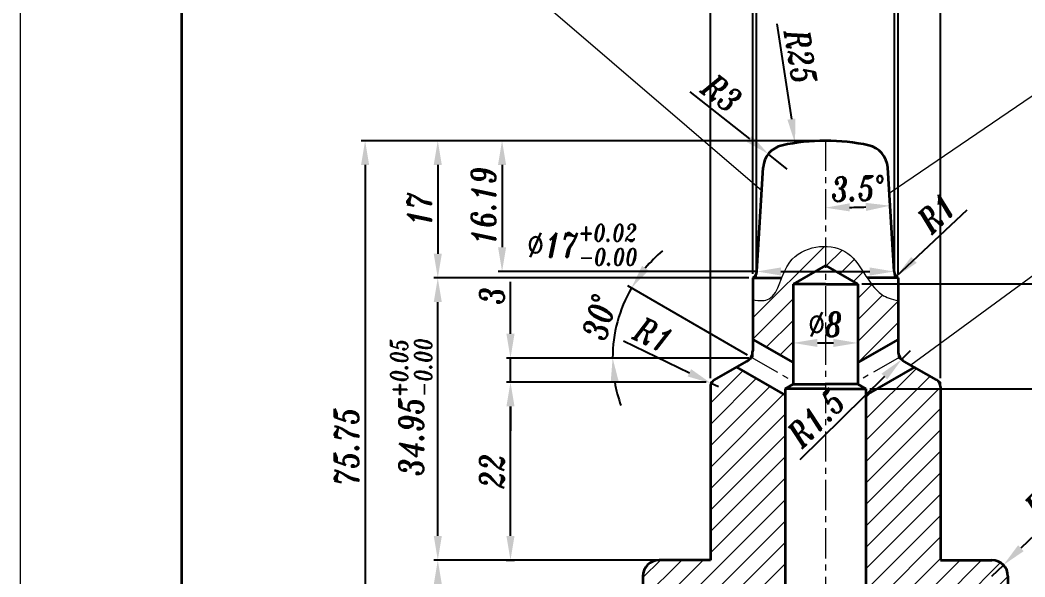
# Model space of a CAD drawing. Extents: x 22 to 232, y 33 to 330.
# Drawn here: x 21.7 to 146.2, y 195.2 to 264.2 of the extents above; entities that cross this region are included whole.
import ezdxf

# ---------------------------------------------------------------- set-up
doc = ezdxf.new("R2010")
doc.units = 0
doc.header["$LTSCALE"] = 3
doc.header["$MEASUREMENT"] = 0
doc.linetypes.add('CENTER', pattern=[2, 1.25, -0.25, 0.25, -0.25])
doc.linetypes.add('HIDDEN', pattern=[0.375, 0.25, -0.125])
doc.layers.get('0').update_dxf_attribs({"linetype": 'CONTINUOUS', "lineweight": 15})
doc.layers.get('DEFPOINTS').update_dxf_attribs({"linetype": 'CONTINUOUS'})
for name, color, linetype, lineweight in [('1', 1, 'CENTER', 15), ('2', 2, 'HIDDEN', 15), ('3', 3, 'CONTINUOUS', 35), ('8', 251, 'CONTINUOUS', 15)]:
    doc.layers.add(name, color=color, linetype=linetype, lineweight=lineweight)
doc.styles.add('ITALICT', font='ITALICT.shx', dxfattribs={"width": 0.8, "height": 3})
doc.styles.get("Standard").update_dxf_attribs({"font": 'isocp.shx', "height": 3})
doc.dimstyles.get("Standard").update_dxf_attribs({"dimtxt": 0.18, "dimasz": 0.18, "dimexe": 0.18, "dimexo": 0.0625, "dimgap": 0.09, "dimtad": 0, "dimtih": 1, "dimtoh": 1, "dimdec": 4, "dimzin": 0, "dimdsep": 46, "dimtxsty": 'Standard', "dimcen": 0.09, "dimadec": 0, "dimazin": 0, "dimtfac": 1, "dimtdec": 4, "dimtofl": 0, "dimtmove": 0, "dimatfit": 3, "dimfxl": 1, "dimtolj": 1, "dimtzin": 0, "dimarcsym": 0})

# ---------------------------------------------------------------- blocks, each defined once
blk = doc.blocks.new('*D19')
at = {"color": 0, "lineweight": -2, "transparency": 16777216}
for p, q in [((107.2, 219.84), (107.2, 284.71)), ((110.2, 284.21), (132.7, 284.21)), ((135.7, 219.84), (135.7, 284.71))]:
    blk.add_line(p, q, dxfattribs=at)
at = {"color": 0, "transparency": 16777216}
for points in [[(110.2, 284.71), (110.2, 283.71), (107.2, 284.21)], [(132.7, 283.71), (132.7, 284.71), (135.7, 284.21)]]:
    blk.add_solid(points, dxfattribs=at)
at = {"layer": 'DEFPOINTS', "color": 0, "transparency": 16777216}
for p in [(135.7, 284.21), (107.2, 219.34), (135.7, 219.34)]:
    blk.add_point(p, dxfattribs=at)
at = {"color": 0, "transparency": 16777216, "insert": (121.45, 287.49), "char_height": 3, "attachment_point": 5, "style": 'ITALICT'}
blk.add_mtext('\\A1;%%C28.5{}{\\H0.71x;\\C3;\\S+0.00^ -0.03;}', dxfattribs=at)
blk = doc.blocks.new('*D15')
at = {"color": 0, "lineweight": -2, "transparency": 16777216}
for p, q in [((100.35, 197.31), (72.95, 197.31)), ((73.45, 194.31), (73.45, 176.51)), ((103.45, 173.51), (72.95, 173.51))]:
    blk.add_line(p, q, dxfattribs=at)
at = {"color": 0, "transparency": 16777216}
for points in [[(72.95, 194.31), (73.95, 194.31), (73.45, 197.31)], [(72.95, 176.51), (73.95, 176.51), (73.45, 173.51)]]:
    blk.add_solid(points, dxfattribs=at)
at = {"layer": 'DEFPOINTS', "color": 0, "transparency": 16777216}
for p in [(100.85, 197.31), (73.45, 173.51), (103.95, 173.51)]:
    blk.add_point(p, dxfattribs=at)
at = {"color": 0, "transparency": 16777216, "insert": (70.16, 185.41), "char_height": 3, "attachment_point": 5, "rotation": 90, "style": 'ITALICT'}
blk.add_mtext('\\A1;23.8{}{\\H0.71x;\\C3;\\S+0.00^ -0.05;}', dxfattribs=at)
blk = doc.blocks.new('*D7')
at = {"color": 0, "lineweight": -2, "transparency": 16777216}
for p, q in [((106.7, 219.34), (81.95, 219.34)), ((82.45, 200.31), (82.45, 216.34)), ((81.91, 197.31), (82.95, 197.31))]:
    blk.add_line(p, q, dxfattribs=at)
at = {"color": 0, "transparency": 16777216}
for points in [[(81.95, 216.34), (82.95, 216.34), (82.45, 219.34)], [(81.95, 200.31), (82.95, 200.31), (82.45, 197.31)]]:
    blk.add_solid(points, dxfattribs=at)
at = {"layer": 'DEFPOINTS', "color": 0, "transparency": 16777216}
for p in [(82.45, 219.34), (107.2, 219.34), (81.41, 197.31)]:
    blk.add_point(p, dxfattribs=at)
at = {"color": 0, "transparency": 16777216, "insert": (80.15, 208.33), "char_height": 3, "attachment_point": 5, "rotation": 90, "style": 'ITALICT'}
blk.add_mtext('\\A1;22', dxfattribs=at)
blk = doc.blocks.new('*D10')
at = {"color": 0, "lineweight": -2, "transparency": 16777216}
for p, q in [((126.95, 218.51), (169.15, 218.51)), ((168.65, 176.51), (168.65, 215.51)), ((139.52, 173.51), (169.15, 173.51))]:
    blk.add_line(p, q, dxfattribs=at)
at = {"color": 0, "transparency": 16777216}
for points in [[(168.15, 215.51), (169.15, 215.51), (168.65, 218.51)], [(168.15, 176.51), (169.15, 176.51), (168.65, 173.51)]]:
    blk.add_solid(points, dxfattribs=at)
at = {"layer": 'DEFPOINTS', "color": 0, "transparency": 16777216}
for p in [(126.45, 218.51), (168.65, 218.51), (139.02, 173.51)]:
    blk.add_point(p, dxfattribs=at)
at = {"color": 0, "transparency": 16777216, "insert": (166.35, 196.01), "char_height": 3, "attachment_point": 5, "rotation": 90, "style": 'ITALICT'}
blk.add_mtext('\\A1;45', dxfattribs=at)
blk = doc.blocks.new('*D9')
at = {"color": 0, "lineweight": -2, "transparency": 16777216}
for p, q in [((152.42, 205.3), (145.65, 198.78)), ((142.05, 195.31), (143.49, 196.7))]:
    blk.add_line(p, q, dxfattribs=at)
at = {"color": 0, "transparency": 16777216}
blk.add_solid([(145.31, 199.14), (146, 198.42), (143.49, 196.7)], dxfattribs=at)
at = {"layer": 'DEFPOINTS', "color": 0, "transparency": 16777216}
for p in [(143.49, 196.7), (142.05, 195.31)]:
    blk.add_point(p, dxfattribs=at)
at = {"color": 0, "transparency": 16777216, "insert": (148.52, 204.74), "char_height": 3, "attachment_point": 5, "rotation": 43.96, "style": 'ITALICT'}
blk.add_mtext('\\A1;R2', dxfattribs=at)
blk = doc.blocks.new('*D1')
at = {"color": 0, "lineweight": -2, "transparency": 16777216}
for p, q in [((111.95, 232.26), (72.95, 232.26)), ((73.45, 200.31), (73.45, 229.26)), ((100.35, 197.31), (72.95, 197.31))]:
    blk.add_line(p, q, dxfattribs=at)
at = {"color": 0, "transparency": 16777216}
for points in [[(73.95, 229.26), (72.95, 229.26), (73.45, 232.26)], [(72.95, 200.31), (73.95, 200.31), (73.45, 197.31)]]:
    blk.add_solid(points, dxfattribs=at)
at = {"layer": 'DEFPOINTS', "color": 0, "transparency": 16777216}
for p in [(73.45, 232.26), (112.45, 232.26), (100.85, 197.31)]:
    blk.add_point(p, dxfattribs=at)
at = {"color": 0, "transparency": 16777216, "insert": (70.16, 216.28), "char_height": 3, "attachment_point": 5, "rotation": 90, "style": 'ITALICT'}
blk.add_mtext('\\A1;34.95{}{\\H0.71x;\\C3;\\S+0.05^ -0.00;}', dxfattribs=at)
blk = doc.blocks.new('*D6')
at = {"color": 0, "lineweight": -2, "transparency": 16777216}
for p, q in [((125.95, 231.51), (178.15, 231.51)), ((177.65, 176.51), (177.65, 228.51)), ((139.45, 173.51), (178.15, 173.51))]:
    blk.add_line(p, q, dxfattribs=at)
at = {"color": 0, "transparency": 16777216}
for points in [[(177.15, 228.51), (178.15, 228.51), (177.65, 231.51)], [(177.15, 176.51), (178.15, 176.51), (177.65, 173.51)]]:
    blk.add_solid(points, dxfattribs=at)
at = {"layer": 'DEFPOINTS', "color": 0, "transparency": 16777216}
for p in [(125.45, 231.51), (177.65, 231.51), (138.95, 173.51)]:
    blk.add_point(p, dxfattribs=at)
at = {"color": 0, "transparency": 16777216, "insert": (175.35, 201.01), "char_height": 3, "attachment_point": 5, "rotation": 90, "style": 'ITALICT'}
blk.add_mtext('\\A1;58', dxfattribs=at)
blk = doc.blocks.new('*D11')
at = {"color": 0, "lineweight": -2, "transparency": 16777216}
blk.add_line((120.45, 224.21), (122.45, 224.21), dxfattribs=at)
at = {"color": 0, "transparency": 16777216}
for points in [[(120.45, 224.71), (120.45, 223.71), (117.45, 224.21)], [(122.45, 224.71), (122.45, 223.71), (125.45, 224.21)]]:
    blk.add_solid(points, dxfattribs=at)
at = {"layer": 'DEFPOINTS', "color": 0, "transparency": 16777216}
for p in [(117.45, 224.21), (125.45, 224.21), (125.45, 224.21)]:
    blk.add_point(p, dxfattribs=at)
at = {"color": 0, "transparency": 16777216, "insert": (121.45, 226.51), "char_height": 3, "attachment_point": 5, "style": 'ITALICT'}
blk.add_mtext('\\A1;%%c8', dxfattribs=at)
blk = doc.blocks.new('*D20')
at = {"color": 0, "lineweight": -2, "transparency": 16777216}
for p, q in [((112.45, 232.76), (112.45, 275.71)), ((115.45, 275.21), (127.45, 275.21)), ((130.45, 232.76), (130.45, 275.71))]:
    blk.add_line(p, q, dxfattribs=at)
at = {"color": 0, "transparency": 16777216}
for points in [[(115.45, 275.71), (115.45, 274.71), (112.45, 275.21)], [(127.45, 274.71), (127.45, 275.71), (130.45, 275.21)]]:
    blk.add_solid(points, dxfattribs=at)
at = {"layer": 'DEFPOINTS', "color": 0, "transparency": 16777216}
for p in [(130.45, 275.21), (112.45, 232.26), (130.45, 232.26)]:
    blk.add_point(p, dxfattribs=at)
at = {"color": 0, "transparency": 16777216, "insert": (121.33, 278.49), "char_height": 3, "attachment_point": 5, "style": 'ITALICT'}
blk.add_mtext('\\A1;%%c18{}{\\H0.71x;\\C3;\\S+0.02^ -0.00;}', dxfattribs=at)
blk = doc.blocks.new('*D21')
at = {"color": 0, "lineweight": -2, "transparency": 16777216}
for p, q in [((120.95, 249.26), (72.95, 249.26)), ((73.45, 246.26), (73.45, 235.26)), ((111.95, 232.26), (72.95, 232.26))]:
    blk.add_line(p, q, dxfattribs=at)
at = {"color": 0, "transparency": 16777216}
for points in [[(73.95, 246.26), (72.95, 246.26), (73.45, 249.26)], [(72.95, 235.26), (73.95, 235.26), (73.45, 232.26)]]:
    blk.add_solid(points, dxfattribs=at)
at = {"layer": 'DEFPOINTS', "color": 0, "transparency": 16777216}
for p in [(121.45, 249.26), (73.45, 232.26), (112.45, 232.26)]:
    blk.add_point(p, dxfattribs=at)
at = {"color": 0, "transparency": 16777216, "insert": (71.15, 240.76), "char_height": 3, "attachment_point": 5, "rotation": 90, "style": 'ITALICT'}
blk.add_mtext('\\A1;17', dxfattribs=at)
blk = doc.blocks.new('*D22')
at = {"color": 0, "lineweight": -2, "transparency": 16777216}
for p, q in [((120.95, 249.26), (63.95, 249.26)), ((64.45, 246.26), (64.45, 176.51)), ((103.45, 173.51), (63.95, 173.51))]:
    blk.add_line(p, q, dxfattribs=at)
at = {"color": 0, "transparency": 16777216}
for points in [[(64.95, 246.26), (63.95, 246.26), (64.45, 249.26)], [(63.95, 176.51), (64.95, 176.51), (64.45, 173.51)]]:
    blk.add_solid(points, dxfattribs=at)
at = {"layer": 'DEFPOINTS', "color": 0, "transparency": 16777216}
for p in [(121.45, 249.26), (64.45, 173.51), (103.95, 173.51)]:
    blk.add_point(p, dxfattribs=at)
at = {"color": 0, "transparency": 16777216, "insert": (62.15, 211.38), "char_height": 3, "attachment_point": 5, "rotation": 90, "style": 'ITALICT'}
blk.add_mtext('\\A1;75.75', dxfattribs=at)
blk = doc.blocks.new('*D23')
at = {"color": 0, "lineweight": -2, "transparency": 16777216}
for p, q in [((112.9, 232.76), (112.9, 266.71)), ((130, 232.76), (130, 266.71)), ((115.9, 266.21), (127, 266.21))]:
    blk.add_line(p, q, dxfattribs=at)
at = {"color": 0, "transparency": 16777216}
for points in [[(115.9, 266.71), (115.9, 265.71), (112.9, 266.21)], [(127, 265.71), (127, 266.71), (130, 266.21)]]:
    blk.add_solid(points, dxfattribs=at)
at = {"layer": 'DEFPOINTS', "color": 0, "transparency": 16777216}
for p in [(130, 266.21), (112.9, 232.26), (130, 232.26)]:
    blk.add_point(p, dxfattribs=at)
at = {"color": 0, "transparency": 16777216, "insert": (121.45, 269.49), "char_height": 3, "attachment_point": 5, "style": 'ITALICT'}
blk.add_mtext('\\A1;%%c17.1{}{\\H0.71x;\\C3;\\S+0.02^ -0.00;}', dxfattribs=at)
blk = doc.blocks.new('*D89')
at = {"color": 0, "lineweight": -2, "transparency": 16777216}
for p, q in [((82.45, 225.34), (82.45, 231.77)), ((111.7, 222.34), (81.95, 222.34)), ((82.45, 219.34), (82.45, 222.34)), ((106.7, 219.34), (81.95, 219.34)), ((82.45, 216.34), (82.45, 213.34))]:
    blk.add_line(p, q, dxfattribs=at)
at = {"color": 0, "transparency": 16777216}
for points in [[(81.95, 225.34), (82.95, 225.34), (82.45, 222.34)], [(82.95, 216.34), (81.95, 216.34), (82.45, 219.34)]]:
    blk.add_solid(points, dxfattribs=at)
at = {"layer": 'DEFPOINTS', "color": 0, "transparency": 16777216}
for p in [(82.45, 222.34), (112.2, 222.34), (107.2, 219.34)]:
    blk.add_point(p, dxfattribs=at)
at = {"color": 0, "transparency": 16777216, "insert": (80.15, 230.06), "char_height": 3, "attachment_point": 5, "rotation": 90, "style": 'ITALICT'}
blk.add_mtext('\\A1;3', dxfattribs=at)
blk = doc.blocks.new('*D90')
at = {"color": 0, "lineweight": -2, "transparency": 16777216}
for p, q in [((120.95, 249.26), (80.91, 249.26)), ((81.41, 246.26), (81.41, 236.06)), ((112.2, 233.06), (80.91, 233.06))]:
    blk.add_line(p, q, dxfattribs=at)
at = {"color": 0, "transparency": 16777216}
for points in [[(81.91, 246.26), (80.91, 246.26), (81.41, 249.26)], [(80.91, 236.06), (81.91, 236.06), (81.41, 233.06)]]:
    blk.add_solid(points, dxfattribs=at)
at = {"layer": 'DEFPOINTS', "color": 0, "transparency": 16777216}
for p in [(121.45, 249.26), (81.41, 233.06), (112.7, 233.06)]:
    blk.add_point(p, dxfattribs=at)
at = {"color": 0, "transparency": 16777216, "insert": (79.11, 241.16), "char_height": 3, "attachment_point": 5, "rotation": 90, "style": 'ITALICT'}
blk.add_mtext('\\A1;16.19', dxfattribs=at)
blk = doc.blocks.new('*D91')
at = {"color": 0, "lineweight": -2, "transparency": 16777216}
for p, q in [((112.95, 233.06), (83.28, 233.06)), ((112.95, 233.56), (112.95, 233.56)), ((115.95, 233.06), (126.95, 233.06)), ((129.95, 233.56), (129.95, 233.56))]:
    blk.add_line(p, q, dxfattribs=at)
at = {"color": 0, "transparency": 16777216}
for points in [[(115.95, 233.56), (115.95, 232.56), (112.95, 233.06)], [(126.95, 232.56), (126.95, 233.56), (129.95, 233.06)]]:
    blk.add_solid(points, dxfattribs=at)
at = {"layer": 'DEFPOINTS', "color": 0, "transparency": 16777216}
for p in [(112.95, 233.06), (129.95, 233.06), (129.95, 233.06)]:
    blk.add_point(p, dxfattribs=at)
at = {"color": 0, "transparency": 16777216, "insert": (91.37, 236.35), "char_height": 3, "attachment_point": 5, "style": 'ITALICT'}
blk.add_mtext('\\A1;%%C17\\C3;\\H0.71x;\\S+0.02^ -0.00;', dxfattribs=at)
blk = doc.blocks.new('*D134')
at = {"color": 0, "lineweight": -2, "transparency": 16777216}
for p, q in [((96.45, 224.45), (104.6, 220.51)), ((108.2, 218.76), (107.3, 219.2))]:
    blk.add_line(p, q, dxfattribs=at)
at = {"color": 0, "transparency": 16777216}
blk.add_solid([(104.38, 220.06), (104.82, 220.96), (107.3, 219.2)], dxfattribs=at)
at = {"layer": 'DEFPOINTS', "color": 0, "transparency": 16777216}
for p in [(107.3, 219.2), (108.2, 218.76)]:
    blk.add_point(p, dxfattribs=at)
at = {"color": 0, "transparency": 16777216, "insert": (100.18, 225.2), "char_height": 3, "attachment_point": 5, "rotation": 334.1823, "style": 'ITALICT'}
blk.add_mtext('\\A1;R1', dxfattribs=at)
blk = doc.blocks.new('*D135')
at = {"color": 0, "lineweight": -2, "transparency": 16777216}
for p, q in [((111.82, 222.71), (96.99, 231.27)), ((111.95, 222.34), (94.6, 222.34))]:
    blk.add_line(p, q, dxfattribs=at)
for start, end in [(130.1612, 140.0806), (150, 180), (189.9194, 199.8388)]:
    blk.add_arc((112.45, 222.34), 17.35, start, end, dxfattribs=at)
at = {"color": 0, "transparency": 16777216}
for points in [[(98.74, 233.76), (99.56, 233.19), (97.43, 231.02)], [(95.86, 219.4), (94.86, 219.31), (95.1, 222.34)]]:
    blk.add_solid(points, dxfattribs=at)
at = {"layer": 'DEFPOINTS', "color": 0, "transparency": 16777216}
for p in [(96.15, 228.28), (112.25, 222.46), (112.45, 222.34), (112.58, 222.34), (117.45, 219.46)]:
    blk.add_point(p, dxfattribs=at)
at = {"color": 0, "transparency": 16777216, "insert": (93.47, 227.43), "char_height": 3, "attachment_point": 5, "rotation": 75, "style": 'ITALICT'}
blk.add_mtext('\\A1;30%%d', dxfattribs=at)
blk = doc.blocks.new('*D136')
at = {"color": 0, "lineweight": -2, "transparency": 16777216}
for p, q in [((131.95, 223.22), (130.89, 222.16)), ((128.75, 220.05), (118.3, 209.75))]:
    blk.add_line(p, q, dxfattribs=at)
at = {"color": 0, "transparency": 16777216}
blk.add_solid([(129.1, 219.7), (128.4, 220.41), (130.89, 222.16)], dxfattribs=at)
at = {"layer": 'DEFPOINTS', "color": 0, "transparency": 16777216}
for p in [(131.95, 223.22), (130.89, 222.16)]:
    blk.add_point(p, dxfattribs=at)
at = {"color": 0, "transparency": 16777216, "insert": (120.31, 214.96), "char_height": 3, "attachment_point": 5, "rotation": 44.6099, "style": 'ITALICT'}
blk.add_mtext('\\A1;R1.5', dxfattribs=at)
blk = doc.blocks.new('*D137')
at = {"color": 0, "lineweight": -2, "transparency": 16777216}
for p, q in [((104.68, 255.33), (112.04, 249.48)), ((116.73, 245.74), (114.39, 247.61))]:
    blk.add_line(p, q, dxfattribs=at)
at = {"color": 0, "transparency": 16777216}
blk.add_solid([(111.73, 249.09), (112.35, 249.87), (114.39, 247.61)], dxfattribs=at)
at = {"layer": 'DEFPOINTS', "color": 0, "transparency": 16777216}
for p in [(114.39, 247.61), (116.73, 245.74)]:
    blk.add_point(p, dxfattribs=at)
at = {"color": 0, "transparency": 16777216, "insert": (108.62, 255.14), "char_height": 3, "attachment_point": 5, "rotation": 321.5046, "style": 'ITALICT'}
blk.add_mtext('\\A1;R3', dxfattribs=at)
blk = doc.blocks.new('*D138')
at = {"color": 0, "lineweight": -2, "transparency": 16777216}
blk.add_arc((121.45, 372.05), 131.09, 271.3113, 272.1887, dxfattribs=at)
at = {"color": 0, "transparency": 16777216}
for points in [[(124.45, 241.5), (124.46, 240.5), (121.45, 240.96)], [(126.48, 240.56), (126.43, 241.56), (129.46, 241.21)]]:
    blk.add_solid(points, dxfattribs=at)
at = {"layer": 'DEFPOINTS', "color": 0, "transparency": 16777216}
for p in [(121.45, 249.26), (129.17, 245.93), (124.12, 240.99), (129.95, 233.06), (121.45, 173.51)]:
    blk.add_point(p, dxfattribs=at)
at = {"color": 0, "transparency": 16777216, "insert": (125.51, 243.33), "char_height": 3, "attachment_point": 5, "rotation": 1.8072, "style": 'ITALICT'}
blk.add_mtext('\\A1;3.5%%d', dxfattribs=at)
blk = doc.blocks.new('*D139')
at = {"color": 0, "lineweight": -2, "transparency": 16777216}
blk.add_line((115.44, 263.72), (117.24, 251.94), dxfattribs=at)
at = {"color": 0, "transparency": 16777216}
blk.add_solid([(116.74, 251.86), (117.73, 252.01), (117.69, 248.97)], dxfattribs=at)
at = {"layer": 'DEFPOINTS', "color": 0, "transparency": 16777216}
for p in [(117.69, 248.97), (121.45, 224.26)]:
    blk.add_point(p, dxfattribs=at)
at = {"color": 0, "transparency": 16777216, "insert": (118.39, 259.66), "char_height": 3, "attachment_point": 5, "rotation": 278.6605, "style": 'ITALICT'}
blk.add_mtext('\\A1;R25', dxfattribs=at)
blk = doc.blocks.new('*D140')
at = {"color": 0, "lineweight": -2, "transparency": 16777216}
blk.add_line((130.22, 232.44), (139.02, 240.68), dxfattribs=at)
at = {"color": 0, "transparency": 16777216}
blk.add_solid([(132.07, 234.86), (132.75, 234.13), (130.22, 232.44)], dxfattribs=at)
at = {"layer": 'DEFPOINTS', "color": 0, "transparency": 16777216}
for p in [(130.95, 233.12), (130.22, 232.44)]:
    blk.add_point(p, dxfattribs=at)
at = {"color": 0, "transparency": 16777216, "insert": (135.24, 240.29), "char_height": 3, "attachment_point": 5, "rotation": 43.115, "style": 'ITALICT'}
blk.add_mtext('\\A1;R1', dxfattribs=at)

msp = doc.modelspace()

# ---------------------------------------------------------------- hatches: boundary and pattern name
at = {"layer": '8'}
h = msp.add_hatch(dxfattribs=at)
h.set_pattern_fill('ANSI31', color=256, scale=15)
h.set_pattern_definition([(45, (-369.4144, 0), (-1.325825, 1.325825), [])])
h.paths.add_polyline_path([(116.453, 217.726), (110.443, 221.196), (107.707, 219.633, 0.2691426), (107.203, 218.764), (107.203, 197.307), (100.853, 197.307, 0.4142136), (98.853, 195.307), (98.853, 189.507, 0.4142136), (99.853, 188.507), (107.203, 188.507), (107.203, 183.007), (103.953, 183.007, 0.4142136), (102.953, 182.007), (102.953, 174.507, 0.4142136), (103.953, 173.507), (110.703, 173.507), (110.703, 181.507), (116.453, 181.507)])
h.paths.add_polyline_path([(114.615, 213.556), (121.784, 220.629), (125.998, 216.358), (118.828, 209.285)], flags=9)
h.paths.add_polyline_path([(126.453, 181.507), (132.203, 181.507), (132.203, 173.507), (138.953, 173.507, 0.4142136), (139.953, 174.507), (139.953, 178.752), (139.953, 182.007, 0.4142136), (138.953, 183.007), (135.703, 183.007), (135.703, 188.507), (143.053, 188.507, 0.4142136), (144.053, 189.507), (144.053, 195.307, 0.4142136), (142.053, 197.307), (135.703, 197.307), (135.703, 218.764, 0.2691426), (135.199, 219.633), (132.463, 221.196), (126.453, 217.726)])
edge = h.paths.add_edge_path()
edge.add_line((117.453, 231.507), (121.453, 233.816))
edge.add_line((121.453, 233.816), (121.453, 236.174))
edge.add_spline(control_points=[(121.453, 236.174), (119.799, 236.206), (117.273, 235.251), (116.317, 232.945), (116.052, 232.257)], knot_values=[6.5383478, 6.5383478, 6.5383478, 6.5383478, 11.0843239, 13.0876919, 13.0876919, 13.0876919, 13.0876919], degree=3, periodic=0)
edge.add_spline(control_points=[(116.052, 232.257), (115.626, 231.151), (115.043, 229.412), (113.315, 229.406), (112.453, 229.537)], knot_values=[1.255048, 1.255048, 1.255048, 1.255048, 4.4748882, 6.5383478, 6.5383478, 6.5383478, 6.5383478], degree=3, periodic=0)
edge.add_line((112.453, 229.537), (112.453, 224.654))
edge.add_line((112.453, 224.654), (117.453, 221.767))
edge.add_line((117.453, 221.767), (117.453, 231.507))
edge = h.paths.add_edge_path()
edge.add_line((125.453, 221.767), (130.453, 224.654))
edge.add_line((130.453, 224.654), (130.453, 229.454))
edge.add_spline(control_points=[(130.453, 229.454), (129.635, 229.609), (128.13, 230.111), (127.16, 231.444), (126.629, 232.257)], knot_values=[19.7062093, 19.7062093, 19.7062093, 19.7062093, 21.8276237, 24.6403942, 24.6403942, 24.6403942, 24.6403942], degree=3, periodic=0)
edge.add_spline(control_points=[(126.629, 232.257), (125.827, 233.482), (124.651, 235.581), (122.318, 236.157), (121.453, 236.174)], knot_values=[13.0876919, 13.0876919, 13.0876919, 13.0876919, 17.3305218, 19.7062093, 19.7062093, 19.7062093, 19.7062093], degree=3, periodic=0)
edge.add_line((121.453, 236.174), (121.453, 233.816))
edge.add_line((121.453, 233.816), (125.453, 231.507))
edge.add_line((125.453, 231.507), (125.453, 221.767))

# ---------------------------------------------------------------- linework, layer by layer
for p, q in [((21.726, 330), (21.726, 33)), ((76.982, 274.535), (113.565, 243.08)), ((129.361, 242.76), (154.122, 259.64)), ((161.508, 243.102), (132.022, 221.448))]:
    msp.add_line(p, q)
msp.add_open_spline([(112.453, 229.537), (113.315, 229.406), (115.699, 229.415), (116.097, 235.859), (125.173, 237.222), (126.836, 230.543), (129.635, 229.609), (130.453, 229.454)], degree=3, knots=[1.255048, 1.255048, 1.255048, 1.255048, 3.3185077, 8.5417159, 15.4633795, 22.5189797, 24.6403942, 24.6403942, 24.6403942, 24.6403942])
at = {"layer": '1'}
for p, q in [((121.453, 249.257), (121.453, 173.507)), ((112.25, 222.462), (117.453, 219.458)), ((130.656, 222.462), (125.453, 219.458))]:
    msp.add_line(p, q, dxfattribs=at)
at = {"layer": '2'}
for p, q in [((112.903, 232.257), (112.952, 233.062)), ((130.003, 232.257), (129.954, 233.062)), ((112.453, 223.215), (112.453, 222.345)), ((130.453, 223.215), (130.453, 222.345)), ((111.697, 221.913), (112.453, 222.345)), ((131.209, 221.913), (130.453, 222.345)), ((107.203, 219.345), (107.707, 219.633)), ((107.203, 219.345), (107.203, 218.764)), ((135.703, 219.345), (135.199, 219.633)), ((135.703, 219.345), (135.703, 218.764))]:
    msp.add_line(p, q, dxfattribs=at)
at = {"layer": '3'}
for p, q in [((41.726, 325), (41.726, 38)), ((112.952, 233.062), (113.739, 245.928)), ((129.954, 233.062), (129.167, 245.928)), ((121.453, 233.816), (117.453, 231.507)), ((121.453, 233.816), (125.453, 231.507)), ((112.453, 232.257), (112.453, 223.215)), ((112.453, 232.257), (116.052, 232.257)), ((121.453, 231.507), (117.453, 231.507)), ((117.453, 231.507), (117.453, 219.084)), ((121.453, 231.507), (125.453, 231.507)), ((125.453, 231.507), (125.453, 219.084)), ((130.453, 232.257), (126.629, 232.257)), ((130.453, 232.257), (130.453, 223.215)), ((112.453, 224.654), (117.453, 221.767)), ((130.453, 224.654), (125.453, 221.767)), ((107.707, 219.633), (111.697, 221.913)), ((135.199, 219.633), (131.209, 221.913)), ((110.443, 221.196), (116.453, 217.726)), ((132.463, 221.196), (126.453, 217.726)), ((116.453, 218.507), (117.453, 219.084)), ((117.453, 219.084), (121.453, 219.084)), ((125.453, 219.084), (121.453, 219.084)), ((126.453, 218.507), (125.453, 219.084)), ((107.203, 218.764), (107.203, 197.307)), ((121.453, 218.507), (116.453, 218.507)), ((116.453, 218.507), (116.453, 181.507)), ((121.453, 218.507), (126.453, 218.507)), ((126.453, 218.507), (126.453, 181.507)), ((135.703, 218.764), (135.703, 197.307)), ((107.203, 197.307), (100.853, 197.307)), ((135.703, 197.307), (142.053, 197.307)), ((98.853, 195.307), (98.853, 189.507)), ((144.053, 195.307), (144.053, 189.507))]:
    msp.add_line(p, q, dxfattribs=at)
for centre, radius, start, end in [((121.453, 224.257), 25, 90, 102.38738), ((121.453, 224.257), 25, 77.61262, 90), ((116.734, 245.745), 3, 102.38738, 176.5), ((126.172, 245.745), 3, 3.5, 77.61262), ((111.954, 233.123), 1, 299.92461, 356.5), ((130.952, 233.123), 1, 183.5, 240.07539), ((110.953, 223.215), 1.5, 299.74488, 0), ((131.953, 223.215), 1.5, 180, 240.25512), ((108.203, 218.764), 1, 119.74488, 180), ((134.703, 218.764), 1, 0, 60.25512), ((100.853, 195.307), 2, 90, 180), ((142.053, 195.307), 2, 0, 90)]:
    msp.add_arc(centre, radius, start, end, dxfattribs=at)

# ---------------------------------------------------------------- dimensions: what is measured, and where the dimension line sits
for base, p1, p2, text, override, picture, middle in [((135.703, 284.207), (107.203, 219.345), (135.703, 219.345), '%%C<>{}{\\H0.71x;\\C3;\\S+0.00^ -0.03;}', {"dimtxt": 3, "dimasz": 3, "dimexe": 0.5, "dimexo": 0.5, "dimgap": 0.8, "dimtad": 1, "dimtih": 0, "dimtoh": 0, "dimdec": 2, "dimzin": 8, "dimtxsty": 'ITALICT', "dimcen": 0, "dimtp": 0, "dimtm": 0.03, "dimtdec": 2, "dimtofl": 1, "dimtmove": 0, "dimtvp": 13.888889, "dimtzin": 0}, '*D19', (121.453, 284.207)), ((130.453, 275.207), (112.453, 232.257), (130.453, 232.257), '%%c<>{}{\\H0.71x;\\C3;\\S+0.02^ -0.00;}', {"dimtxt": 3, "dimasz": 3, "dimexe": 0.5, "dimexo": 0.5, "dimgap": 0.8, "dimtad": 1, "dimtih": 0, "dimtoh": 0, "dimdec": 2, "dimzin": 8, "dimtxsty": 'ITALICT', "dimcen": 0, "dimtp": 0.02, "dimtm": 0, "dimtdec": 2, "dimtofl": 1, "dimtmove": 0, "dimtvp": 13.888889, "dimtzin": 0}, '*D20', (121.328, 275.207)), ((130.003, 266.207), (112.903, 232.257), (130.003, 232.257), '%%c<>{}{\\H0.71x;\\C3;\\S+0.02^ -0.00;}', {"dimtxt": 3, "dimasz": 3, "dimexe": 0.5, "dimexo": 0.5, "dimgap": 0.8, "dimtad": 1, "dimtih": 0, "dimtoh": 0, "dimdec": 2, "dimzin": 8, "dimtxsty": 'ITALICT', "dimcen": 0, "dimtp": 0.02, "dimtm": 0, "dimtdec": 2, "dimtofl": 1, "dimtmove": 0, "dimtvp": 13.888889, "dimtzin": 0}, '*D23', (121.453, 266.207)), ((129.954, 233.062), (112.952, 233.062), (129.954, 233.062), '<>\\C3;\\H0.71x;\\S+0.02^ -0.00;', {"dimtxt": 3, "dimasz": 3, "dimexe": 0.5, "dimexo": 0.5, "dimgap": 0.8, "dimtad": 1, "dimtih": 0, "dimtoh": 0, "dimdec": 2, "dimzin": 8, "dimpost": '%%C<>', "dimtxsty": 'ITALICT', "dimcen": 0, "dimtp": 0.02, "dimtofl": 1, "dimtvp": 13.888889}, '*D91', (91.367, 233.062)), ((125.453, 224.205), (117.453, 224.205), (125.453, 224.205), '%%c<>', {"dimtxt": 3, "dimasz": 3, "dimexe": 0.5, "dimexo": 0.5, "dimgap": 0.8, "dimtad": 1, "dimtih": 0, "dimtoh": 0, "dimdec": 2, "dimzin": 8, "dimtxsty": 'ITALICT', "dimcen": 0, "dimtdec": 2, "dimtofl": 1, "dimtvp": 13.888889, "dimtzin": 8}, '*D11', (121.453, 224.205))]:
    dim = msp.add_linear_dim(base=base, p1=p1, p2=p2, text=text, dimstyle='Standard', override=override)
    dim.commit()
    dim.dimension.update_dxf_attribs({"geometry": picture, "text_midpoint": middle, "dimtype": 160})
for center, mpoint, override, picture, middle in [((121.453, 224.257), (117.689, 248.972), {"dimtxt": 3, "dimasz": 3, "dimexe": 0.5, "dimexo": 0.5, "dimgap": 0.8, "dimtad": 1, "dimtih": 0, "dimtoh": 0, "dimdec": 2, "dimzin": 8, "dimtxsty": 'ITALICT', "dimcen": 0, "dimadec": 1, "dimazin": 2, "dimtdec": 2, "dimtvp": 13.888889, "dimtzin": 8}, '*D139', (118.388, 259.656)), ((116.734, 245.745), (114.386, 247.612), {"dimtxt": 3, "dimasz": 3, "dimexe": 0.5, "dimexo": 0.5, "dimgap": 0.8, "dimtad": 1, "dimtih": 0, "dimtoh": 0, "dimdec": 2, "dimzin": 8, "dimtxsty": 'ITALICT', "dimcen": 0, "dimadec": 1, "dimazin": 2, "dimtdec": 2, "dimtofl": 1, "dimtvp": 13.888889, "dimtzin": 8}, '*D137', (108.617, 255.139)), ((108.203, 218.764), (107.303, 219.2), {"dimtxt": 3, "dimasz": 3, "dimexe": 0.5, "dimexo": 0.5, "dimgap": 0.8, "dimtad": 1, "dimtih": 0, "dimtoh": 0, "dimdec": 2, "dimzin": 8, "dimtxsty": 'ITALICT', "dimcen": 0, "dimadec": 1, "dimazin": 2, "dimtdec": 2, "dimtofl": 1, "dimtvp": 13.888889, "dimtzin": 8}, '*D134', (100.177, 225.202))]:
    dim = msp.add_radius_dim(center=center, mpoint=mpoint, dimstyle='Standard', override=override)
    dim.commit()
    dim.dimension.update_dxf_attribs({"geometry": picture, "text_midpoint": middle})
for base, p1, p2, override, picture, middle in [((64.447, 173.507), (121.453, 249.257), (103.953, 173.507), {"dimtxt": 3, "dimasz": 3, "dimexe": 0.5, "dimexo": 0.5, "dimgap": 0.8, "dimtad": 1, "dimtih": 0, "dimtoh": 0, "dimdec": 2, "dimzin": 8, "dimtxsty": 'ITALICT', "dimcen": 0, "dimtdec": 2, "dimtofl": 1, "dimtmove": 0, "dimtvp": 13.888889, "dimtzin": 8}, '*D22', (64.447, 211.382)), ((82.447, 222.345), (107.203, 219.345), (112.203, 222.345), {"dimtxt": 3, "dimasz": 3, "dimexe": 0.5, "dimexo": 0.5, "dimgap": 0.8, "dimtad": 1, "dimtih": 0, "dimtoh": 0, "dimdec": 2, "dimzin": 8, "dimtxsty": 'ITALICT', "dimcen": 0, "dimtdec": 2, "dimtofl": 1, "dimtvp": 13.888889, "dimtzin": 8}, '*D89', (82.447, 230.059)), ((177.651, 231.507), (138.953, 173.507), (125.453, 231.507), {"dimtxt": 3, "dimasz": 3, "dimexe": 0.5, "dimexo": 0.5, "dimgap": 0.8, "dimtad": 1, "dimtih": 0, "dimtoh": 0, "dimdec": 2, "dimzin": 8, "dimtxsty": 'ITALICT', "dimcen": 0, "dimtdec": 2, "dimtofl": 1, "dimtmove": 0, "dimtvp": 13.888889, "dimtzin": 8}, '*D6', (177.651, 201.007)), ((168.651, 218.507), (139.015, 173.507), (126.453, 218.507), {"dimtxt": 3, "dimasz": 3, "dimexe": 0.5, "dimexo": 0.5, "dimgap": 0.8, "dimtad": 1, "dimtih": 0, "dimtoh": 0, "dimdec": 2, "dimzin": 8, "dimtxsty": 'ITALICT', "dimcen": 0, "dimtdec": 2, "dimtofl": 1, "dimtmove": 0, "dimtvp": 13.888889, "dimtzin": 8}, '*D10', (168.651, 196.007))]:
    dim = msp.add_linear_dim(base=base, p1=p1, p2=p2, angle=90, dimstyle='Standard', override=override)
    dim.commit()
    dim.dimension.update_dxf_attribs({"geometry": picture, "text_midpoint": middle, "dimtype": 160})
for base, p1, p2, override, picture, middle in [((73.447, 232.257), (121.453, 249.257), (112.453, 232.257), {"dimtxt": 3, "dimasz": 3, "dimexe": 0.5, "dimexo": 0.5, "dimgap": 0.8, "dimtad": 1, "dimtih": 0, "dimtoh": 0, "dimdec": 2, "dimzin": 8, "dimtxsty": 'ITALICT', "dimcen": 0, "dimtdec": 2, "dimtofl": 1, "dimtvp": 13.888889, "dimtzin": 8}, '*D21', (71.147, 240.757)), ((81.4112, 233.0624), (121.453, 249.2568), (112.7023, 233.0624), {"dimtxt": 3, "dimasz": 3, "dimexe": 0.5, "dimexo": 0.5, "dimgap": 0.8, "dimtad": 1, "dimtih": 0, "dimtoh": 0, "dimdec": 2, "dimzin": 8, "dimtxsty": 'ITALICT', "dimcen": 0, "dimtol": 0, "dimlim": 0, "dimtp": 0, "dimtm": 0, "dimtfac": 1, "dimtdec": 2, "dimtofl": 1, "dimtvp": 13.888889, "dimtolj": 1, "dimtzin": 8}, '*D90', (79.1112, 241.1596))]:
    dim = msp.add_linear_dim(base=base, p1=p1, p2=p2, angle=90, dimstyle='Standard', override=override)
    dim.commit()
    dim.dimension.update_dxf_attribs({"geometry": picture, "text_midpoint": middle})
dim = msp.add_angular_dim_2l(base=(124.122, 240.989), line1=((129.954, 233.062), (129.167, 245.928)), line2=((121.453, 249.257), (121.453, 173.507)), dimstyle='Standard', override={"dimtxt": 3, "dimasz": 3, "dimexe": 0.5, "dimexo": 0.5, "dimgap": 0.8, "dimtad": 1, "dimtih": 0, "dimtoh": 0, "dimdec": 2, "dimzin": 8, "dimtxsty": 'ITALICT', "dimcen": 0, "dimadec": 1, "dimazin": 2, "dimtdec": 2, "dimtofl": 1, "dimtvp": 13.888889, "dimtzin": 8})
dim.commit()
dim.dimension.update_dxf_attribs({"geometry": '*D138', "text_midpoint": (125.587, 241.027), "dimtype": 162})
for center, mpoint, picture, middle in [((130.952, 233.123), (130.222, 232.44), '*D140', (136.813, 238.611)), ((131.953, 223.215), (130.885, 222.162), '*D136', (121.922, 213.32))]:
    dim = msp.add_radius_dim(center=center, mpoint=mpoint, dimstyle='Standard', override={"dimtxt": 3, "dimasz": 3, "dimexe": 0.5, "dimexo": 0.5, "dimgap": 0.8, "dimtad": 1, "dimtih": 0, "dimtoh": 0, "dimdec": 2, "dimzin": 8, "dimtxsty": 'ITALICT', "dimcen": 0, "dimadec": 1, "dimazin": 2, "dimtdec": 2, "dimtofl": 1, "dimtvp": 13.888889, "dimtzin": 8})
    dim.commit()
    dim.dimension.update_dxf_attribs({"geometry": picture, "text_midpoint": middle, "dimtype": 164})
dim = msp.add_angular_dim_2l(base=(96.149, 228.279), line1=((112.25, 222.462), (117.453, 219.458)), line2=((112.453, 222.345), (112.579, 222.345)), dimstyle='Standard', override={"dimtxt": 3, "dimasz": 3, "dimexe": 0.5, "dimexo": 0.5, "dimgap": 0.8, "dimtad": 1, "dimtih": 0, "dimtoh": 0, "dimdec": 2, "dimzin": 8, "dimtxsty": 'ITALICT', "dimcen": 0, "dimadec": 1, "dimazin": 2, "dimtdec": 2, "dimtofl": 1, "dimtvp": 13.888889, "dimtzin": 8})
dim.commit()
dim.dimension.update_dxf_attribs({"geometry": '*D135', "text_midpoint": (93.472, 227.431)})
for base, p2, text, override, picture, middle in [((73.447, 232.257), (112.453, 232.257), '<>{}{\\H0.71x;\\C3;\\S+0.05^ -0.00;}', {"dimtxt": 3, "dimasz": 3, "dimexe": 0.5, "dimexo": 0.5, "dimgap": 0.8, "dimtad": 1, "dimtih": 0, "dimtoh": 0, "dimdec": 2, "dimzin": 8, "dimtxsty": 'ITALICT', "dimcen": 0, "dimtp": 0.05, "dimtm": 0, "dimtdec": 2, "dimtofl": 1, "dimtvp": 13.888889, "dimtzin": 0}, '*D1', (73.447, 216.282)), ((73.447, 173.507), (103.953, 173.507), '<>{}{\\H0.71x;\\C3;\\S+0.00^ -0.05;}', {"dimtxt": 3, "dimasz": 3, "dimexe": 0.5, "dimexo": 0.5, "dimgap": 0.8, "dimtad": 1, "dimtih": 0, "dimtoh": 0, "dimdec": 2, "dimzin": 8, "dimtxsty": 'ITALICT', "dimcen": 0, "dimtp": 0, "dimtm": 0.05, "dimtdec": 2, "dimtofl": 1, "dimtmove": 0, "dimtvp": 13.888889, "dimtzin": 0}, '*D15', (73.447, 185.407))]:
    dim = msp.add_linear_dim(base=base, p1=(100.853, 197.307), p2=p2, angle=90, text=text, dimstyle='Standard', override=override)
    dim.commit()
    dim.dimension.update_dxf_attribs({"geometry": picture, "text_midpoint": middle, "dimtype": 160})
dim = msp.add_linear_dim(base=(82.447, 219.345), p1=(81.406, 197.307), p2=(107.203, 219.345), angle=90, text='22', dimstyle='Standard', override={"dimtxt": 3, "dimasz": 3, "dimexe": 0.5, "dimexo": 0.5, "dimgap": 0.8, "dimtad": 1, "dimtih": 0, "dimtoh": 0, "dimdec": 2, "dimzin": 8, "dimtxsty": 'ITALICT', "dimcen": 0, "dimtdec": 2, "dimtofl": 1, "dimtvp": 13.888889, "dimtzin": 8})
dim.commit()
dim.dimension.update_dxf_attribs({"geometry": '*D7', "text_midpoint": (80.147, 208.326)})
dim = msp.add_radius_dim(center=(142.053, 195.307), mpoint=(143.493, 196.695), text='R2', dimstyle='Standard', override={"dimtxt": 3, "dimasz": 3, "dimexe": 0.5, "dimexo": 0.5, "dimgap": 0.8, "dimtad": 1, "dimtih": 0, "dimtoh": 0, "dimdec": 2, "dimzin": 8, "dimtxsty": 'ITALICT', "dimcen": 0, "dimtdec": 2, "dimtofl": 1, "dimtvp": 13.888889, "dimtzin": 8})
dim.commit()
dim.dimension.update_dxf_attribs({"geometry": '*D9', "text_midpoint": (150.115, 203.081)})

doc.saveas('drawing.dxf')
